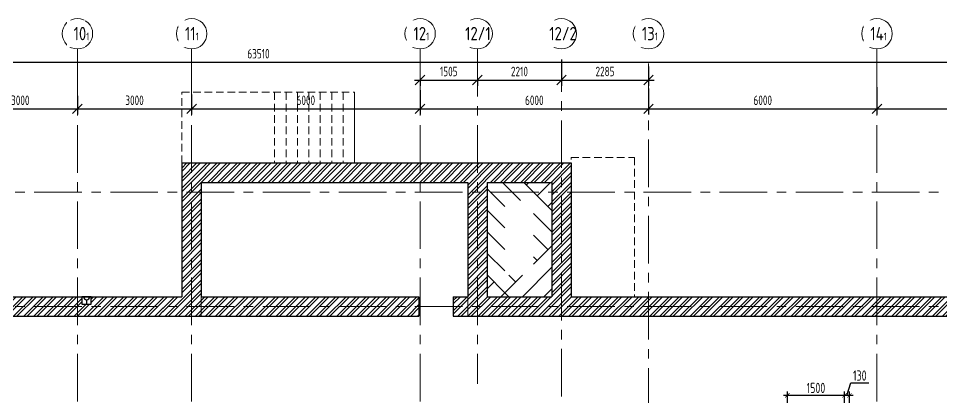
# Model space of a CAD drawing. Header units: millimetres. Extents: x -391859 to 9713180, y -178574 to 166066.
# Drawn here: x -327720 to -303476, y 125214 to 135163 of the extents above; entities that cross this region are included whole.
import ezdxf

# ---------------------------------------------------------------- set-up
doc = ezdxf.new("R2010")
doc.units = ezdxf.units.MM
doc.header["$MEASUREMENT"] = 0
doc.linetypes.add('ADSK_Штриховая_ш2 п1', pattern=[3, 2, -1])
doc.linetypes.add('CENTER', pattern=[2, 1.25, -0.25, 0.25, -0.25])
doc.layers.get('0').update_dxf_attribs({"lineweight": 9})
for name, color, linetype, lineweight in [('1 этаж тонкие линии!', 7, 'Continuous', 0), ('АР_МосжилНии_Стены', 7, 'Continuous', 30), ('АР_Оси', 7, 'Continuous', 9), ('АР_Оси размеры', 7, 'Continuous', 9), ('АР_Размеры дверей', 7, 'Continuous', 0), ('АР_тонкая линия', 7, 'Continuous', 0), ('АР_Штриховка кирпич', 7, 'Continuous', 9), ('Подвал', 7, 'Continuous', 30)]:
    doc.layers.add(name, color=color, linetype=linetype, lineweight=lineweight)
doc.styles.add('ISOCPEUR', font='isocpeur.ttf', dxfattribs={"width": 0.7})
doc.styles.add('ГОСТ 2.304', font='isocpeur.ttf', dxfattribs={"width": 0.7})
doc.dimstyles.new('R_100', dxfattribs={"dimtxt": 270, "dimasz": 120, "dimexe": 100, "dimexo": 0, "dimgap": 60, "dimtad": 1, "dimdec": 0, "dimrnd": 5, "dimzin": 0, "dimdsep": 46, "dimtxsty": 'ISOCPEUR', "dimblk": 'ARCHTICK', "dimcen": 0, "dimdle": 100, "dimclrd": 256, "dimclre": 256, "dimclrt": 256, "dimadec": 0, "dimazin": 0, "dimtfac": 2, "dimtdec": 0, "dimtofl": 0, "dimtmove": 1, "dimatfit": 3, "dimfxl": 1, "dimtvp": 3, "dimtolj": 1, "dimtzin": 0, "dimarcsym": 0})
doc.dimstyles.new('СПДС', dxfattribs={"dimscale": 100, "dimtxt": 2.5, "dimasz": 2.5, "dimexe": 1.5, "dimexo": 0, "dimgap": 1, "dimtad": 1, "dimdec": 0, "dimrnd": 1, "dimtxsty": 'ГОСТ 2.304', "dimblk": 'OBLIQUE', "dimcen": 2.5, "dimdle": 1.5, "dimadec": 0, "dimazin": 2, "dimtfac": 0.75, "dimtdec": 0, "dimtmove": 1, "dimatfit": 3, "dimfxl": 1, "dimtolj": 1, "dimarcsym": 1})
pattern_1 = [(45, (-15289.27, 0), (-132.58252, 132.58252), []), (45, (-15200.88, 0), (-132.58252, 132.58252), [])]

# ---------------------------------------------------------------- blocks, each defined once
blk = doc.blocks.new('_Oblique')
at = {"color": 0, "linetype": 'ByBlock', "lineweight": -2}
blk.add_line((-0.5, -0.5), (0.5, 0.5), dxfattribs=at)
blk = doc.blocks.new('*D593')
at = {"layer": 'АР_Оси размеры', "color": 0, "lineweight": -2, "ltscale": 100, "transparency": 16777216}
for p, q in [((-329172, 133179), (-329172, 132641)), ((-326172, 133132), (-326172, 132641)), ((-329322, 132791), (-326022, 132791))]:
    blk.add_line(p, q, dxfattribs=at)
at = {"layer": 'АР_Оси размеры', "color": 0, "lineweight": -2, "ltscale": 100, "transparency": 16777216, "xscale": 250, "yscale": 250, "zscale": 250, "rotation": 180}
blk.add_blockref('_Oblique', (-329172, 132791), dxfattribs=at)
at = {"layer": 'АР_Оси размеры', "color": 0, "lineweight": -2, "ltscale": 100, "transparency": 16777216, "xscale": 250, "yscale": 250, "zscale": 250}
blk.add_blockref('_Oblique', (-326172, 132791), dxfattribs=at)
at = {"layer": 'АР_Оси размеры', "color": 0, "ltscale": 100, "transparency": 16777216, "insert": (-327672, 133016), "char_height": 250, "attachment_point": 5, "style": 'ГОСТ 2.304'}
blk.add_mtext('\\A1;3000', dxfattribs=at)
blk = doc.blocks.new('*D594')
at = {"layer": 'АР_Оси размеры', "color": 0, "lineweight": -2, "ltscale": 100, "transparency": 16777216}
for p, q in [((-326172, 133132), (-326172, 132641)), ((-323172, 133132), (-323172, 132641)), ((-326322, 132791), (-323022, 132791))]:
    blk.add_line(p, q, dxfattribs=at)
at = {"layer": 'АР_Оси размеры', "color": 0, "lineweight": -2, "ltscale": 100, "transparency": 16777216, "xscale": 250, "yscale": 250, "zscale": 250, "rotation": 180}
blk.add_blockref('_Oblique', (-326172, 132791), dxfattribs=at)
at = {"layer": 'АР_Оси размеры', "color": 0, "lineweight": -2, "ltscale": 100, "transparency": 16777216, "xscale": 250, "yscale": 250, "zscale": 250}
blk.add_blockref('_Oblique', (-323172, 132791), dxfattribs=at)
at = {"layer": 'АР_Оси размеры', "color": 0, "ltscale": 100, "transparency": 16777216, "insert": (-324672, 133016), "char_height": 250, "attachment_point": 5, "style": 'ГОСТ 2.304'}
blk.add_mtext('\\A1;3000', dxfattribs=at)
blk = doc.blocks.new('*D595')
at = {"layer": 'АР_Оси размеры', "color": 0, "lineweight": -2, "ltscale": 100, "transparency": 16777216}
for p, q in [((-323172, 133164), (-323172, 132641)), ((-317172, 133283), (-317172, 132641)), ((-323322, 132791), (-317022, 132791))]:
    blk.add_line(p, q, dxfattribs=at)
at = {"layer": 'АР_Оси размеры', "color": 0, "lineweight": -2, "ltscale": 100, "transparency": 16777216, "xscale": 250, "yscale": 250, "zscale": 250, "rotation": 180}
blk.add_blockref('_Oblique', (-323172, 132791), dxfattribs=at)
at = {"layer": 'АР_Оси размеры', "color": 0, "lineweight": -2, "ltscale": 100, "transparency": 16777216, "xscale": 250, "yscale": 250, "zscale": 250}
blk.add_blockref('_Oblique', (-317172, 132791), dxfattribs=at)
at = {"layer": 'АР_Оси размеры', "color": 0, "ltscale": 100, "transparency": 16777216, "insert": (-320172, 133016), "char_height": 250, "attachment_point": 5, "style": 'ГОСТ 2.304'}
blk.add_mtext('\\A1;6000', dxfattribs=at)
blk = doc.blocks.new('*D596')
at = {"layer": 'АР_Оси размеры', "color": 0, "lineweight": -2, "ltscale": 100, "transparency": 16777216}
for p, q in [((-317172, 133252), (-317172, 132641)), ((-311172, 133326), (-311172, 132641)), ((-317322, 132791), (-311022, 132791))]:
    blk.add_line(p, q, dxfattribs=at)
at = {"layer": 'АР_Оси размеры', "color": 0, "lineweight": -2, "ltscale": 100, "transparency": 16777216, "xscale": 250, "yscale": 250, "zscale": 250, "rotation": 180}
blk.add_blockref('_Oblique', (-317172, 132791), dxfattribs=at)
at = {"layer": 'АР_Оси размеры', "color": 0, "lineweight": -2, "ltscale": 100, "transparency": 16777216, "xscale": 250, "yscale": 250, "zscale": 250}
blk.add_blockref('_Oblique', (-311172, 132791), dxfattribs=at)
at = {"layer": 'АР_Оси размеры', "color": 0, "ltscale": 100, "transparency": 16777216, "insert": (-314172, 133016), "char_height": 250, "attachment_point": 5, "style": 'ГОСТ 2.304'}
blk.add_mtext('\\A1;6000', dxfattribs=at)
blk = doc.blocks.new('*D597')
at = {"layer": 'АР_Оси размеры', "color": 0, "lineweight": -2, "ltscale": 100, "transparency": 16777216}
for p, q in [((-305172, 133363), (-305172, 132641)), ((-311172, 133326), (-311172, 132641)), ((-311322, 132791), (-305022, 132791))]:
    blk.add_line(p, q, dxfattribs=at)
at = {"layer": 'АР_Оси размеры', "color": 0, "lineweight": -2, "ltscale": 100, "transparency": 16777216, "xscale": 250, "yscale": 250, "zscale": 250, "rotation": 180}
blk.add_blockref('_Oblique', (-311172, 132791), dxfattribs=at)
at = {"layer": 'АР_Оси размеры', "color": 0, "lineweight": -2, "ltscale": 100, "transparency": 16777216, "xscale": 250, "yscale": 250, "zscale": 250}
blk.add_blockref('_Oblique', (-305172, 132791), dxfattribs=at)
at = {"layer": 'АР_Оси размеры', "color": 0, "ltscale": 100, "transparency": 16777216, "insert": (-308172, 133016), "char_height": 250, "attachment_point": 5, "style": 'ГОСТ 2.304'}
blk.add_mtext('\\A1;6000', dxfattribs=at)
blk = doc.blocks.new('*D598')
at = {"layer": 'АР_Оси размеры', "color": 0, "lineweight": -2, "ltscale": 100, "transparency": 16777216}
for p, q in [((-305172, 133363), (-305172, 132641)), ((-299172, 133293), (-299172, 132641)), ((-305322, 132791), (-299022, 132791))]:
    blk.add_line(p, q, dxfattribs=at)
at = {"layer": 'АР_Оси размеры', "color": 0, "lineweight": -2, "ltscale": 100, "transparency": 16777216, "xscale": 250, "yscale": 250, "zscale": 250, "rotation": 180}
blk.add_blockref('_Oblique', (-305172, 132791), dxfattribs=at)
at = {"layer": 'АР_Оси размеры', "color": 0, "lineweight": -2, "ltscale": 100, "transparency": 16777216, "xscale": 250, "yscale": 250, "zscale": 250}
blk.add_blockref('_Oblique', (-299172, 132791), dxfattribs=at)
at = {"layer": 'АР_Оси размеры', "color": 0, "ltscale": 100, "transparency": 16777216, "insert": (-302172, 133016), "char_height": 250, "attachment_point": 5, "style": 'ГОСТ 2.304'}
blk.add_mtext('\\A1;6000', dxfattribs=at)
blk = doc.blocks.new('*D601')
at = {"layer": 'АР_Оси размеры', "color": 0, "lineweight": -2, "ltscale": 100, "transparency": 16777216}
for p, q in [((-317322, 133547), (-315517, 133547)), ((-317172, 133566), (-317172, 133397)), ((-315667, 133566), (-315667, 133397))]:
    blk.add_line(p, q, dxfattribs=at)
at = {"layer": 'АР_Оси размеры', "color": 0, "lineweight": -2, "ltscale": 100, "transparency": 16777216, "xscale": 250, "yscale": 250, "zscale": 250, "rotation": 180}
blk.add_blockref('_Oblique', (-317172, 133547), dxfattribs=at)
at = {"layer": 'АР_Оси размеры', "color": 0, "lineweight": -2, "ltscale": 100, "transparency": 16777216, "xscale": 250, "yscale": 250, "zscale": 250}
blk.add_blockref('_Oblique', (-315667, 133547), dxfattribs=at)
at = {"layer": 'АР_Оси размеры', "color": 0, "ltscale": 100, "transparency": 16777216, "insert": (-316420, 133772), "char_height": 250, "attachment_point": 5, "style": 'ГОСТ 2.304'}
blk.add_mtext('\\A1;1505', dxfattribs=at)
blk = doc.blocks.new('*D602')
at = {"layer": 'АР_Оси размеры', "color": 0, "lineweight": -2, "ltscale": 100, "transparency": 16777216}
for p, q in [((-313457, 134088), (-313457, 133397)), ((-315817, 133547), (-313307, 133547)), ((-315667, 133566), (-315667, 133397))]:
    blk.add_line(p, q, dxfattribs=at)
at = {"layer": 'АР_Оси размеры', "color": 0, "lineweight": -2, "ltscale": 100, "transparency": 16777216, "xscale": 250, "yscale": 250, "zscale": 250, "rotation": 180}
blk.add_blockref('_Oblique', (-315667, 133547), dxfattribs=at)
at = {"layer": 'АР_Оси размеры', "color": 0, "lineweight": -2, "ltscale": 100, "transparency": 16777216, "xscale": 250, "yscale": 250, "zscale": 250}
blk.add_blockref('_Oblique', (-313457, 133547), dxfattribs=at)
at = {"layer": 'АР_Оси размеры', "color": 0, "ltscale": 100, "transparency": 16777216, "insert": (-314562, 133772), "char_height": 250, "attachment_point": 5, "style": 'ГОСТ 2.304'}
blk.add_mtext('\\A1;2210', dxfattribs=at)
blk = doc.blocks.new('*D603')
at = {"layer": 'АР_Оси размеры', "color": 0, "lineweight": -2, "ltscale": 100, "transparency": 16777216}
for p, q in [((-313457, 134088), (-313457, 133397)), ((-311172, 133904), (-311172, 133397)), ((-313607, 133547), (-311022, 133547))]:
    blk.add_line(p, q, dxfattribs=at)
at = {"layer": 'АР_Оси размеры', "color": 0, "lineweight": -2, "ltscale": 100, "transparency": 16777216, "xscale": 250, "yscale": 250, "zscale": 250, "rotation": 180}
blk.add_blockref('_Oblique', (-313457, 133547), dxfattribs=at)
at = {"layer": 'АР_Оси размеры', "color": 0, "lineweight": -2, "ltscale": 100, "transparency": 16777216, "xscale": 250, "yscale": 250, "zscale": 250}
blk.add_blockref('_Oblique', (-311172, 133547), dxfattribs=at)
at = {"layer": 'АР_Оси размеры', "color": 0, "ltscale": 100, "transparency": 16777216, "insert": (-312315, 133772), "char_height": 250, "attachment_point": 5, "style": 'ГОСТ 2.304'}
blk.add_mtext('\\A1;2285', dxfattribs=at)
blk = doc.blocks.new('*D604')
at = {"layer": 'АР_Оси размеры', "color": 0, "lineweight": -2, "ltscale": 100, "transparency": 16777216}
for p, q in [((-353172, 134013), (-353172, 134163)), ((-289662, 134013), (-289662, 134163)), ((-353322, 134013), (-289512, 134013))]:
    blk.add_line(p, q, dxfattribs=at)
at = {"layer": 'АР_Оси размеры', "color": 0, "lineweight": -2, "ltscale": 100, "transparency": 16777216, "xscale": 250, "yscale": 250, "zscale": 250, "rotation": 180}
blk.add_blockref('_Oblique', (-353172, 134013), dxfattribs=at)
at = {"layer": 'АР_Оси размеры', "color": 0, "lineweight": -2, "ltscale": 100, "transparency": 16777216, "xscale": 250, "yscale": 250, "zscale": 250}
blk.add_blockref('_Oblique', (-289662, 134013), dxfattribs=at)
at = {"layer": 'АР_Оси размеры', "color": 0, "ltscale": 100, "transparency": 16777216, "insert": (-321417, 134238), "char_height": 250, "attachment_point": 5, "style": 'ГОСТ 2.304'}
blk.add_mtext('\\A1;63510', dxfattribs=at)
blk = doc.blocks.new('_ArchTick')
at = {"color": 0, "linetype": 'ByBlock', "const_width": 0.15}
blk.add_lwpolyline([(-0.5, -0.5), (0.5, 0.5)], dxfattribs=at)
blk = doc.blocks.new('*D1296')
at = {"layer": 'АР_Размеры дверей', "lineweight": -2, "ltscale": 100, "transparency": 16777216}
for p, q in [((-305961, 125271), (-305863, 125596)), ((-305863, 125596), (-305384, 125596)), ((-306026, 123590), (-306026, 125371)), ((-305895, 123470), (-305895, 125371)), ((-305795, 125271), (-306126, 125271))]:
    blk.add_line(p, q, dxfattribs=at)
at = {"layer": 'АР_Размеры дверей', "lineweight": -2, "ltscale": 100, "transparency": 16777216, "xscale": 120, "yscale": 120, "zscale": 120, "rotation": 180}
blk.add_blockref('_ArchTick', (-306026, 125271), dxfattribs=at)
at = {"layer": 'АР_Размеры дверей', "lineweight": -2, "ltscale": 100, "transparency": 16777216, "xscale": 120, "yscale": 120, "zscale": 120}
blk.add_blockref('_ArchTick', (-305895, 125271), dxfattribs=at)
at = {"layer": 'АР_Размеры дверей', "ltscale": 100, "transparency": 16777216, "insert": (-305624, 125791), "char_height": 270, "attachment_point": 5, "style": 'ISOCPEUR'}
blk.add_mtext('\\A1;130', dxfattribs=at)
blk = doc.blocks.new('*D1297')
at = {"layer": 'АР_Размеры дверей', "lineweight": -2, "ltscale": 100, "transparency": 16777216}
for p, q in [((-307526, 123590), (-307526, 125371)), ((-306026, 123590), (-306026, 125371)), ((-305926, 125271), (-307626, 125271))]:
    blk.add_line(p, q, dxfattribs=at)
at = {"layer": 'АР_Размеры дверей', "lineweight": -2, "ltscale": 100, "transparency": 16777216, "xscale": 120, "yscale": 120, "zscale": 120, "rotation": 180}
blk.add_blockref('_ArchTick', (-307526, 125271), dxfattribs=at)
at = {"layer": 'АР_Размеры дверей', "lineweight": -2, "ltscale": 100, "transparency": 16777216, "xscale": 120, "yscale": 120, "zscale": 120}
blk.add_blockref('_ArchTick', (-306026, 125271), dxfattribs=at)
at = {"layer": 'АР_Размеры дверей', "ltscale": 100, "transparency": 16777216, "insert": (-306776, 125466), "char_height": 270, "attachment_point": 5, "style": 'ISOCPEUR'}
blk.add_mtext('\\A1;1500', dxfattribs=at)

msp = doc.modelspace()

# ---------------------------------------------------------------- hatches: boundary and pattern name
at = {"layer": '1 этаж тонкие линии!', "ltscale": 100, "transparency": 33554559}
h = msp.add_hatch(dxfattribs=at)
h.set_pattern_fill('AR-PARQ1', scale=200, angle=45, style=0)
h.set_pattern_definition([(135, (-16265.2, 60081), (-3394.113, 0), [2400, -2400]), (135, (-15982.3, 60363.8), (-3394.113, 0), [2400, -2400]), (135, (-15699.5, 60646.7), (-3394.113, 0), [2400, -2400]), (135, (-15416.6, 60929.5), (-3394.113, 0), [2400, -2400]), (135, (-15133.8, 61212.4), (-3394.113, 0), [2400, -2400]), (135, (-14851, 61495.2), (-3394.113, 0), [2400, -2400]), (135, (-14568, 61778), (-3394.113, 0), [2400, -2400]), (45, (-17962.2, 61778), (3394.113, 0), [2400, -2400]), (45, (-18245, 62061), (3394.113, 0), [2400, -2400]), (45, (-18528, 62343.7), (3394.113, 0), [2400, -2400]), (45, (-18810.7, 62626.6), (3394.113, 0), [2400, -2400]), (45, (-19093.6, 62909.4), (3394.113, 0), [2400, -2400]), (45, (-19376.4, 63192.3), (3394.113, 0), [2400, -2400]), (45, (-19659.3, 63475), (3394.113, 0), [2400, -2400])])
h.paths.add_polyline_path([(-314949.21, 130386.005), (-314192.911, 130386.005), (-314192.911, 128428.118), (-314949.21, 128428.118)], flags=16)
h.paths.add_polyline_path([(-315412.071, 130860.682), (-313712.071, 130860.682), (-313712.071, 127860.682), (-315412.071, 127860.682)])
at = {"layer": 'АР_Штриховка кирпич', "ltscale": 100}
h = msp.add_hatch(dxfattribs=at)
h.set_pattern_fill('ANSI32', color=256, scale=500)
h.set_pattern_definition(pattern_1)
h.paths.add_polyline_path([(-322802.071, 131370.682), (-323432.071, 131370.682), (-323432.071, 127860.682), (-323932.071, 127860.682), (-323932.071, 127350.682), (-317202.732, 127350.682), (-317202.732, 127860.682), (-322922.071, 127860.682), (-322922.071, 130860.682), (-322802.071, 130860.682)])
h = msp.add_hatch(dxfattribs=at)
h.set_pattern_fill('ANSI32', color=256, scale=500)
h.set_pattern_definition(pattern_1)
h.paths.add_polyline_path([(-313815.156, 128908.576), (-313852.173, 128908.576)], flags=17)
h.paths.add_polyline_path([(-313202.071, 128879.925), (-313712.071, 128879.925), (-313712.071, 127860.682), (-315412.071, 127860.682), (-315412.071, 130860.682), (-313712.071, 130860.682), (-313712.071, 128879.516), (-313202.071, 128880.333), (-313202.071, 131370.682), (-322816.788, 131370.682), (-322816.788, 130860.682), (-315922.071, 130860.682), (-315922.071, 127860.682), (-316302.362, 127860.682), (-316302.362, 127350.682), (-315691.479, 127350.682), (-297132.071, 127350.682), (-297132.071, 127741.769), (-297067.071, 127741.769), (-297067.071, 127860.682), (-313202.071, 127860.682)])
h = msp.add_hatch(dxfattribs=at)
h.set_pattern_fill('ANSI32', color=256, scale=500)
h.set_pattern_definition(pattern_1)
h.paths.add_polyline_path([(-325806.91, 127661.128), (-326057.232, 127661.128), (-326057.232, 127860.682), (-331912.071, 127860.682), (-331912.071, 128145.858), (-332422.071, 128145.858), (-332422.071, 127350.682), (-323916.382, 127350.682), (-323916.382, 127860.682), (-325806.91, 127860.682)])

# ---------------------------------------------------------------- linework, layer by layer
at = {"layer": 'АР_МосжилНии_Стены', "ltscale": 100}
for p, q in [((-323432.071, 131370.682), (-322802.071, 131370.682)), ((-323432.071, 131370.682), (-313202.071, 131370.682)), ((-323432.071, 131370.682), (-323432.071, 127860.682)), ((-313202.071, 131370.682), (-313202.071, 128509.545)), ((-322922.071, 130860.682), (-322802.071, 130860.682)), ((-322922.071, 130860.682), (-315922.071, 130860.682)), ((-322922.071, 130860.682), (-322922.071, 127860.682)), ((-315922.071, 130860.682), (-315922.071, 127860.682)), ((-315412.071, 130860.682), (-313712.071, 130860.682)), ((-315412.071, 130860.682), (-315412.071, 127860.682)), ((-313712.071, 130860.682), (-313712.071, 128509.545)), ((-313712.071, 128908.576), (-313712.071, 127860.682)), ((-313202.071, 128908.576), (-313202.071, 127860.682)), ((-331912.071, 127860.682), (-323842.264, 127860.682)), ((-323997.071, 127860.682), (-323432.071, 127860.682)), ((-322922.071, 127860.682), (-317202.732, 127860.682)), ((-317202.732, 127860.682), (-317202.732, 127350.682)), ((-316302.362, 127860.682), (-315922.071, 127860.682)), ((-316302.362, 127860.682), (-316302.362, 127350.682)), ((-315412.071, 127860.682), (-313712.071, 127860.682)), ((-313202.071, 127860.682), (-299711.489, 127860.682)), ((-332422.071, 127350.682), (-323907.264, 127350.682)), ((-323932.071, 127350.682), (-322922.071, 127350.682)), ((-322922.071, 127350.682), (-317202.732, 127350.682)), ((-316302.362, 127350.682), (-299776.489, 127350.682))]:
    msp.add_line(p, q, dxfattribs=at)
msp.add_lwpolyline([(-325806.91, 127860.682), (-326057.232, 127860.682), (-326057.232, 127661.128), (-325806.91, 127661.128)], close=True, dxfattribs=at)
at = {"layer": 'АР_Оси', "linetype": 'CENTER', "ltscale": 1000}
for p, q in [((-326172.071, 134363.151), (-326172.071, 78630.803)), ((-323172.071, 134363.151), (-323172.071, 78630.803)), ((-317172.071, 134363.151), (-317172.071, 78630.803)), ((-315667.071, 134363.151), (-315667.071, 125575.557)), ((-305172.071, 134363.151), (-305172.071, 78630.803)), ((-313457.071, 125238.755), (-313457.071, 133983.498)), ((-311172.071, 133984.949), (-311172.071, 78252.6)), ((-359305.765, 130600.682), (-276127.363, 130600.682)), ((-359305.765, 127600.682), (-276127.363, 127600.682))]:
    msp.add_line(p, q, dxfattribs=at)
at = {"layer": 'АР_Оси', "ltscale": 0.5}
for centre in [(-326172.071, 134763.151), (-323172.071, 134763.151), (-317172.071, 134763.151), (-315672.071, 134763.151), (-313462.071, 134763.151), (-311172.071, 134763.151), (-305172.071, 134763.151)]:
    msp.add_circle(centre, 400, dxfattribs=at)
at = {"layer": 'АР_тонкая линия', "linetype": 'ADSK_Штриховая_ш2 п1', "ltscale": 100}
for p, q in [((-320992.211, 133225.623), (-320992.211, 131370.682)), ((-320692.211, 133225.623), (-320692.211, 131370.682)), ((-320392.211, 133225.623), (-320392.211, 131370.682)), ((-320092.211, 133225.623), (-320092.211, 131370.682)), ((-319792.211, 133225.623), (-319792.211, 131370.682)), ((-319492.211, 133225.623), (-319492.211, 131370.682)), ((-319192.211, 133225.623), (-319192.211, 131370.682)), ((-318892.211, 133125.623), (-318892.211, 131370.682)), ((-318892.211, 133005.623), (-318892.211, 131370.682))]:
    msp.add_line(p, q, dxfattribs=at)
msp.add_lwpolyline([(-323430.947, 131370.682), (-323430.947, 133225.623), (-318892.211, 133225.623), (-318892.211, 133005.623)], dxfattribs=at)
msp.add_lwpolyline([(-313202.071, 131515.623), (-311541.532, 131515.623), (-311541.532, 127860.682), (-313202.071, 127860.682)], close=True, dxfattribs=at)
at = {"layer": 'Подвал', "ltscale": 100}
msp.add_line((-325932.071, 127779.952), (-325932.071, 127661.128), dxfattribs=at)
at = {"layer": 'Подвал', "lineweight": 13, "ltscale": 500}
msp.add_lwpolyline([(-332422.071, 127350.682), (-322922.071, 127350.682), (-322922.071, 130860.682), (-315922.071, 130860.682), (-315922.071, 127350.682), (-289912.071, 127350.682), (-289912.071, 118850.682), (-293422.071, 118850.585), (-293422.071, 115850.682), (-322954.746, 115850.682), (-322963.137, 114638.958), (-323106.002, 113589.093), (-323374.225, 112749.76), (-323701.88, 111724.45), (-324535.627, 110401.582), (-325563.956, 109149.255), (-326742.87, 108130.837), (-328325.988, 107085.474)], dxfattribs=at)
at = {"layer": 'Подвал', "ltscale": 100}
msp.add_arc((-325932.071, 127860.682), 80.73, 180, 0, dxfattribs=at)

# ---------------------------------------------------------------- dimensions: what is measured, and where the dimension line sits
at = {"layer": 'АР_Оси размеры', "ltscale": 100}
for base, p1, p2, picture, middle in [((-313457.071, 133546.651), (-315667.071, 133565.972), (-313457.071, 134087.636), '*D602', (-314562.071, 133771.651)), ((-311172.071, 133546.651), (-313457.071, 134087.636), (-311172.071, 133904.087), '*D603', (-312314.571, 133771.651)), ((-315667.071, 133546.651), (-317172.071, 133565.972), (-315667.071, 133565.972), '*D601', (-316419.571, 133771.651)), ((-305172.071, 132790.784), (-311172.071, 133326.442), (-305172.071, 133363.446), '*D597', (-308172.071, 133015.784)), ((-299172.071, 132790.784), (-305172.071, 133363.446), (-299172.071, 133292.762), '*D598', (-302172.071, 133015.784)), ((-326172.071, 132790.784), (-329172.071, 133178.637), (-326172.071, 133132.362), '*D593', (-327672.071, 133015.784)), ((-323172.071, 132790.784), (-326172.071, 133132.362), (-323172.071, 133132.496), '*D594', (-324672.071, 133015.784)), ((-317172.071, 132790.784), (-323172.071, 133163.629), (-317172.071, 133283.112), '*D595', (-320172.071, 133015.784)), ((-311172.071, 132790.784), (-317172.071, 133251.979), (-311172.071, 133326.442), '*D596', (-314172.071, 133015.784))]:
    dim = msp.add_linear_dim(base=base, p1=p1, p2=p2, dimstyle='СПДС', dxfattribs=at)
    dim.commit()
    dim.dimension.update_dxf_attribs({"geometry": picture, "text_midpoint": middle})
at = {"layer": 'АР_Размеры дверей', "ltscale": 100}
for base, p1, p2, picture, middle in [((-306026.156, 125271.028), (-305895.338, 123469.949, 1.962), (-306026.156, 123589.949), '*D1296', (-305803.247, 125791.028)), ((-307526.156, 125271.028), (-306026.156, 123589.949, 1.962), (-307526.156, 123589.949, 1.962), '*D1297', (-306776.156, 125466.028))]:
    dim = msp.add_linear_dim(base=base, p1=p1, p2=p2, dimstyle='R_100', override={"dimpost": '\\X', "dimfxl": 2.5, "dimarcsym": 2}, dxfattribs=at)
    dim.commit()
    dim.dimension.update_dxf_attribs({"geometry": picture, "text_midpoint": middle})

# ---------------------------------------------------------------- next in the draw order: texts
at = {"layer": 'АР_Оси', "char_height": 350, "width": 123.86708, "attachment_point": 1, "line_spacing_factor": 1.149209, "style": 'ГОСТ 2.304', "bg_fill": 2}
for s, insert in [('{\\W0.8;10\\H0.57143x;1}', (-326271.892, 134940.93)), ('{\\W0.8;11\\H0.57143x;1}', (-323346.167, 134940.93)), ('{\\W0.8;12\\H0.57143x;1}', (-317346.167, 134940.93)), ('{\\W0.8;12/1}', (-315989.776, 134940.93)), ('{\\W0.8;12/2}', (-313779.776, 134940.93))]:
    msp.add_mtext(s, dxfattribs=dict(at, insert=insert))
at = {"layer": 'АР_Оси', "ltscale": 0.5, "char_height": 350, "width": 123.86708, "attachment_point": 1, "line_spacing_factor": 1.149209, "style": 'ГОСТ 2.304', "bg_fill": 2}
for s, insert in [('{\\W0.8;13\\H0.57143x;1}', (-311346.167, 134940.93)), ('{\\W0.8;14\\H0.57143x;1}', (-305346.167, 134940.93))]:
    msp.add_mtext(s, dxfattribs=dict(at, insert=insert))

# ---------------------------------------------------------------- next in the draw order: dimensions: what is measured, and where the dimension line sits
at = {"layer": 'АР_Оси размеры', "ltscale": 100}
dim = msp.add_linear_dim(base=(-289662.071, 134013.151), p1=(-353172.071, 134013.151), p2=(-289662.071, 134013.151), dimstyle='СПДС', dxfattribs=at)
dim.commit()
dim.dimension.update_dxf_attribs({"geometry": '*D604', "text_midpoint": (-321417.071, 134238.151)})

doc.saveas('drawing.dxf')
